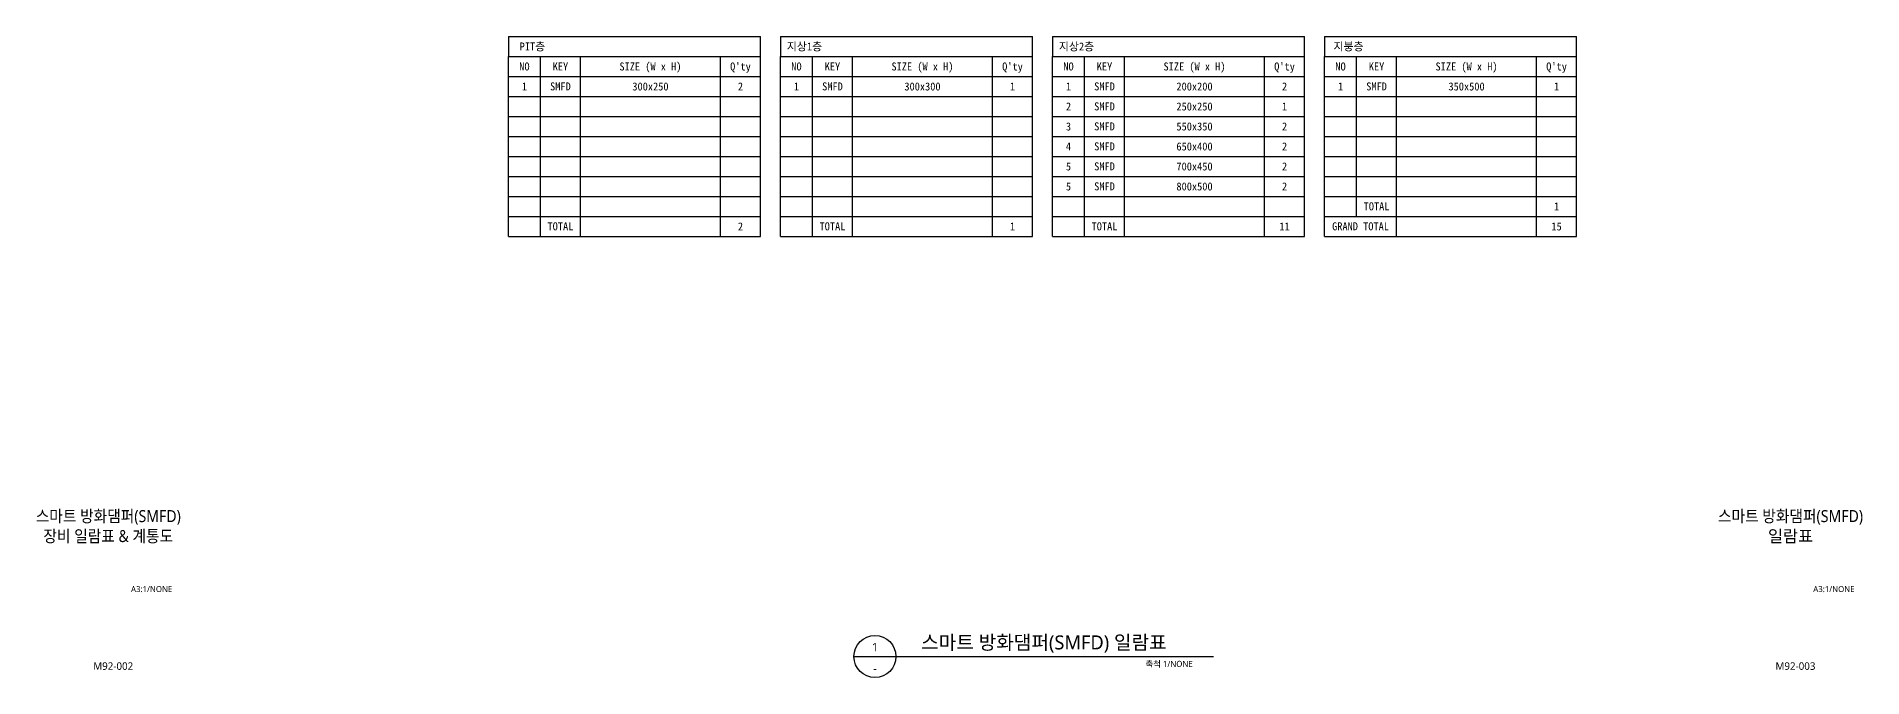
# Model space of a CAD drawing. Header units: millimetres. Extents: x 70 to 2494, y 28 to 562.
# Drawn here: x 1581 to 2494, y 28 to 349 of the extents above; entities that cross this region are included whole.
import ezdxf
from ezdxf.enums import TextEntityAlignment as Align

# ---------------------------------------------------------------- set-up
doc = ezdxf.new("R2010")
doc.units = ezdxf.units.MM
for name, color, linetype in [('AA-MKXS', 3, 'Continuous'), ('ESC_SCH_TEXT', 7, 'Continuous'), ('TEXT', 2, 'Continuous')]:
    doc.layers.add(name, color=color, linetype=linetype)
doc.styles.add('ESC_TABLE2', font='', dxfattribs={"height": 4})
doc.styles.add('TEXT', font='', dxfattribs={"height": 4})
doc.styles.add('스타일1', font='malgun.ttf')
doc.styles.get('ESC_TABLE2').set_extended_font_data('GulimChe')
doc.styles.get('TEXT').set_extended_font_data('GulimChe')

msp = doc.modelspace()

# ---------------------------------------------------------------- linework, layer by layer
at = {"color": 143}
for p, q in [((1817.08, 348.62), (1817.08, 338.62)), ((1953.08, 348.62), (1953.08, 338.62)), ((2089.08, 348.62), (2089.08, 338.62)), ((2225.08, 348.62), (2225.08, 338.62)), ((1817.08, 338.62), (1943.08, 338.62)), ((1953.08, 338.62), (2079.08, 338.62)), ((2089.08, 338.62), (2215.08, 338.62)), ((2225.08, 338.62), (2351.08, 338.62))]:
    msp.add_line(p, q, dxfattribs=at)
at = {"layer": 'AA-MKXS', "color": 7}
msp.add_line((1989.83, 38.5), (2169.65, 38.5), dxfattribs=at)
msp.add_circle((2000.33, 38.5), 10.5, dxfattribs=at)
at = {"layer": 'ESC_SCH_TEXT', "color": 143}
for p, q in [((1817.08, 348.62), (1943.08, 348.62)), ((1943.08, 248.62), (1943.08, 348.62)), ((1953.08, 348.62), (2079.08, 348.62)), ((2079.08, 248.62), (2079.08, 348.62)), ((2089.08, 348.62), (2215.08, 348.62)), ((2215.08, 248.62), (2215.08, 348.62)), ((2225.08, 348.62), (2351.08, 348.62)), ((2351.08, 248.62), (2351.08, 348.62)), ((1817.08, 248.62), (1817.08, 338.62)), ((1833.08, 248.62), (1833.08, 338.62)), ((1853.08, 248.62), (1853.08, 338.62)), ((1923.08, 248.62), (1923.08, 338.62)), ((1953.08, 248.62), (1953.08, 338.62)), ((1969.08, 248.62), (1969.08, 338.62)), ((1989.08, 248.62), (1989.08, 338.62)), ((2059.08, 248.62), (2059.08, 338.62)), ((2089.08, 248.62), (2089.08, 338.62)), ((2105.08, 248.62), (2105.08, 338.62)), ((2125.08, 248.62), (2125.08, 338.62)), ((2195.08, 248.62), (2195.08, 338.62)), ((2225.08, 248.62), (2225.08, 338.62)), ((2241.08, 258.62), (2241.08, 338.62)), ((2261.08, 248.62), (2261.08, 338.62)), ((2331.08, 248.62), (2331.08, 338.62)), ((2225.08, 268.62), (2351.08, 268.62)), ((1817.08, 258.62), (1943.08, 258.62)), ((1953.08, 258.62), (2079.08, 258.62)), ((2089.08, 258.62), (2215.08, 258.62)), ((2225.08, 258.62), (2351.08, 258.62)), ((1817.08, 248.62), (1943.08, 248.62)), ((1953.08, 248.62), (2079.08, 248.62)), ((2089.08, 248.62), (2215.08, 248.62)), ((2225.08, 248.62), (2351.08, 248.62))]:
    msp.add_line(p, q, dxfattribs=at)
at = {"layer": 'ESC_SCH_TEXT', "color": 8}
for p, q in [((1817.08, 328.62), (1943.08, 328.62)), ((1953.08, 328.62), (2079.08, 328.62)), ((2089.08, 328.62), (2215.08, 328.62)), ((2225.08, 328.62), (2351.08, 328.62)), ((1817.08, 318.62), (1943.08, 318.62)), ((1953.08, 318.62), (2079.08, 318.62)), ((2089.08, 318.62), (2215.08, 318.62)), ((2225.08, 318.62), (2351.08, 318.62)), ((1817.08, 308.62), (1943.08, 308.62)), ((1953.08, 308.62), (2079.08, 308.62)), ((2089.08, 308.62), (2215.08, 308.62)), ((2225.08, 308.62), (2351.08, 308.62)), ((1817.08, 298.62), (1943.08, 298.62)), ((1953.08, 298.62), (2079.08, 298.62)), ((2089.08, 298.62), (2215.08, 298.62)), ((2225.08, 298.62), (2351.08, 298.62)), ((1817.08, 288.62), (1943.08, 288.62)), ((1953.08, 288.62), (2079.08, 288.62)), ((2089.08, 288.62), (2215.08, 288.62)), ((2225.08, 288.62), (2351.08, 288.62)), ((1817.08, 278.62), (1943.08, 278.62)), ((1953.08, 278.62), (2079.08, 278.62)), ((2089.08, 278.62), (2215.08, 278.62)), ((2225.08, 278.62), (2351.08, 278.62)), ((1817.08, 268.62), (1943.08, 268.62)), ((1953.08, 268.62), (2079.08, 268.62)), ((2089.08, 268.62), (2215.08, 268.62))]:
    msp.add_line(p, q, dxfattribs=at)

# ---------------------------------------------------------------- texts
at = {"layer": 'AA-MKXS', "linetype": 'Continuous', "style": '스타일1'}
msp.add_text('스마트 방화댐퍼(SMFD) 일람표', height=7, dxfattribs=at).set_placement((2023.43, 42.05))
msp.add_text('1', height=4.2, dxfattribs=at).set_placement((2000.37, 41.12), align=Align.CENTER)
msp.add_text('축척 1/NONE', height=3, dxfattribs=at).set_placement((2159.15, 34.82), align=Align.MIDDLE_RIGHT)
at = {"layer": 'AA-MKXS', "style": '스타일1'}
msp.add_text('-', height=4.2, dxfattribs=at).set_placement((2000.33, 32.5), align=Align.MIDDLE)
at = {"layer": 'ESC_SCH_TEXT', "style": 'ESC_TABLE2'}
for s, p in [('NO', (1825.08, 333.62)), ('NO', (1961.08, 333.62)), ('NO', (2097.08, 333.62)), ('NO', (2233.08, 333.62)), ('1', (1825.08, 323.62)), ('1', (1961.08, 323.62)), ('1', (2097.08, 323.62)), ('1', (2233.08, 323.62)), ('2', (2097.08, 313.62)), ('3', (2097.08, 303.62)), ('4', (2097.08, 293.62)), ('5', (2097.08, 283.62)), ('5', (2097.08, 273.62))]:
    msp.add_text(s, height=4, dxfattribs=at).set_placement(p, align=Align.MIDDLE_CENTER)
at = {"layer": 'TEXT', "style": 'TEXT'}
for s, p in [('PIT층', (1829.08, 343.62)), ('지상1층', (1965.08, 343.62)), ('지상2층', (2101.08, 343.62)), ('지붕층', (2237.08, 343.62)), ('KEY', (1843.08, 333.66)), ('SIZE (W x H)', (1888.08, 333.62)), ("Q'ty", (1933.08, 333.62)), ('KEY', (1979.08, 333.66)), ('SIZE (W x H)', (2024.08, 333.62)), ("Q'ty", (2069.08, 333.62)), ('KEY', (2115.08, 333.66)), ('SIZE (W x H)', (2160.08, 333.62)), ("Q'ty", (2205.08, 333.62)), ('KEY', (2251.08, 333.66)), ('SIZE (W x H)', (2296.08, 333.62)), ("Q'ty", (2341.08, 333.62)), ('SMFD', (1843.08, 323.66)), ('300x250', (1888.08, 323.62)), ('2', (1933.08, 323.62)), ('SMFD', (1979.08, 323.66)), ('300x300', (2024.08, 323.62)), ('1', (2069.08, 323.62)), ('SMFD', (2115.08, 323.66)), ('200x200', (2160.08, 323.62)), ('2', (2205.08, 323.62)), ('SMFD', (2251.08, 323.66)), ('350x500', (2296.08, 323.62)), ('1', (2341.08, 323.62)), ('SMFD', (2115.08, 313.66)), ('250x250', (2160.08, 313.62)), ('1', (2205.08, 313.62)), ('SMFD', (2115.08, 303.66)), ('550x350', (2160.08, 303.62)), ('2', (2205.08, 303.62)), ('SMFD', (2115.08, 293.66)), ('650x400', (2160.08, 293.62)), ('2', (2205.08, 293.62)), ('SMFD', (2115.08, 283.66)), ('700x450', (2160.08, 283.62)), ('2', (2205.08, 283.62)), ('SMFD', (2115.08, 273.66)), ('800x500', (2160.08, 273.62)), ('2', (2205.08, 273.62)), ('TOTAL', (2251.08, 263.67)), ('1', (2341.08, 263.62)), ('TOTAL', (1843.08, 253.67)), ('TOTAL', (1979.08, 253.67)), ('TOTAL', (2115.08, 253.67)), ('GRAND TOTAL', (2243.08, 253.68)), ('2', (1933.08, 253.62)), ('1', (2069.08, 253.62)), ('11', (2205.08, 253.62)), ('15', (2341.08, 253.62))]:
    msp.add_text(s, height=4, dxfattribs=at).set_placement(p, align=Align.MIDDLE_CENTER)
at = {"layer": 'TEXT', "color": 3, "style": '스타일1', "width": 0.9}
for s, p in [('스마트 방화댐퍼(SMFD)', (1617.04, 108.73)), ('스마트 방화댐퍼(SMFD)', (2458.04, 108.73)), ('장비 일람표 & 계통도', (1617.04, 98.73))]:
    msp.add_text(s, height=6, dxfattribs=at).set_placement(p, align=Align.MIDDLE_CENTER)
at = {"layer": 'TEXT', "color": 3, "style": '스타일1'}
for s, height, p in [('일람표', 6, (2458.04, 98.73)), ('A3:1/NONE', 3, (1638.72, 72.23)), ('A3:1/NONE', 3, (2479.72, 72.23)), ('M92-002', 3.75, (1619.52, 33.71)), ('M92-003', 3.75, (2460.52, 33.71))]:
    msp.add_text(s, height=height, dxfattribs=at).set_placement(p, align=Align.MIDDLE_CENTER)

doc.saveas('drawing.dxf')
